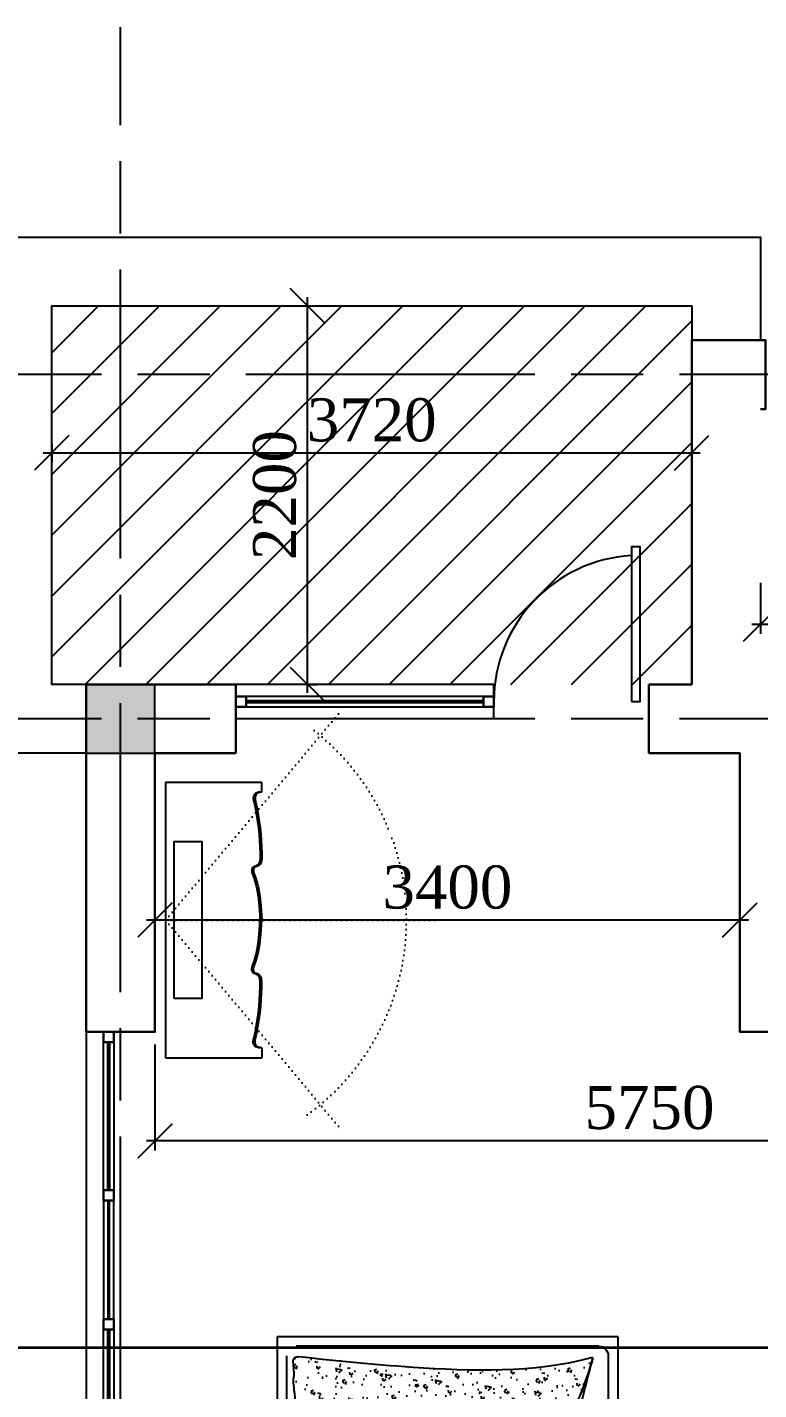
# Model space of a CAD drawing. Header units: inches. Extents: x 2870606 to 3671143, y -733551 to -473558.
# Drawn here: x 3378303 to 3382555, y -504323 to -496404 of the extents above; entities that cross this region are included whole.
import ezdxf

# ---------------------------------------------------------------- set-up
doc = ezdxf.new("R2010")
doc.units = ezdxf.units.IN
doc.header["$MEASUREMENT"] = 0
for name, pattern in [('ACAD_ISO07W100', [3, 0, -3]), ('ACAD_ISO08W100', [36, 24, -3, 6, -3]), ('NIEIOIAY', [0])]:
    doc.linetypes.add(name, pattern=pattern)
doc.layers.add('100_FURNITURE', color=25, linetype='Continuous')
doc.layers.add('A_Windows', color=160, linetype='Continuous')
doc.styles.add('J~stule', font='dutch.ttf')
doc.dimstyles.new('J~style', dxfattribs={"dimscale": 100, "dimtxt": 2.5, "dimasz": 2, "dimexe": 0.55, "dimexo": 0.725, "dimtad": 1, "dimdec": 0, "dimdsep": 46, "dimtxsty": 'J~stule', "dimblk": 'OBLIQUE', "dimcen": 2, "dimdle": 0.5, "dimadec": 0, "dimazin": 0, "dimtfac": 1, "dimtdec": 0, "dimtmove": 0, "dimatfit": 3, "dimfxl": 1, "dimarcsym": 0})

# ---------------------------------------------------------------- blocks, each defined once
blk = doc.blocks.new('_Oblique')
at = {"color": 0, "linetype": 'ByBlock', "lineweight": -2}
blk.add_line((-0.5, -0.5), (0.5, 0.5), dxfattribs=at)
blk = doc.blocks.new('*D645')
at = {"color": 0, "lineweight": -2, "transparency": 16777216}
for p, q in [((3382565.3, -499632.6), (3382565.3, -499929)), ((3384795.4, -499632.6), (3384795.4, -499929)), ((3382515.3, -499874), (3384845.4, -499874))]:
    blk.add_line(p, q, dxfattribs=at)
at = {"layer": 'Defpoints', "color": 0, "lineweight": 35, "transparency": 16777216}
for p in [(3382565.3, -499560.1), (3384795.4, -499560.1), (3384795.4, -499874)]:
    blk.add_point(p, dxfattribs=at)
at = {"color": 0, "lineweight": -2, "transparency": 16777216, "xscale": 200, "yscale": 200, "zscale": 200, "rotation": 180}
blk.add_blockref('_Oblique', (3382565.3, -499874), dxfattribs=at)
at = {"color": 0, "lineweight": -2, "transparency": 16777216, "xscale": 200, "yscale": 200, "zscale": 200}
blk.add_blockref('_Oblique', (3384795.4, -499874), dxfattribs=at)
at = {"color": 0, "transparency": 16777216, "insert": (3383680.3, -499684), "char_height": 250, "attachment_point": 5, "style": 'J~stule'}
blk.add_mtext('2230', dxfattribs=at)
blk = doc.blocks.new('*D646')
at = {"color": 0, "lineweight": -2, "transparency": 16777216}
for p, q in [((3379045.4, -502315.6), (3379045.4, -502932.1)), ((3384795.4, -502823.5), (3384795.4, -502822.1)), ((3384845.4, -502877.1), (3378995.4, -502877.1))]:
    blk.add_line(p, q, dxfattribs=at)
at = {"layer": 'Defpoints', "color": 0, "lineweight": 35, "transparency": 16777216}
for p in [(3379045.4, -502243.1), (3379045.4, -502877.1), (3384795.4, -502896)]:
    blk.add_point(p, dxfattribs=at)
at = {"color": 0, "lineweight": -2, "transparency": 16777216, "xscale": 200, "yscale": 200, "zscale": 200, "rotation": 180}
blk.add_blockref('_Oblique', (3379045.4, -502877.1), dxfattribs=at)
at = {"color": 0, "lineweight": -2, "transparency": 16777216, "xscale": 200, "yscale": 200, "zscale": 200}
blk.add_blockref('_Oblique', (3384795.4, -502877.1), dxfattribs=at)
at = {"color": 0, "transparency": 16777216, "insert": (3381920.4, -502684.4), "char_height": 250, "attachment_point": 5, "style": 'J~stule'}
blk.add_mtext('5750', dxfattribs=at)
blk = doc.blocks.new('*U75')
at = {"color": 7, "lineweight": 30}
for points in [[(0, 60), (60, 60), (60, 0), (0, 0)], [(810, 60), (750, 60), (750, 0), (810, 0)]]:
    blk.add_lwpolyline(points, close=True, dxfattribs=at)
at = {"color": 4, "lineweight": 25}
for points in [[(60, 60), (750, 60), (750, 0), (60, 0)], [(60, 35), (750, 35), (750, 25), (60, 25)]]:
    blk.add_lwpolyline(points, close=True, dxfattribs=at)
blk = doc.blocks.new('*U78')
at = {"color": 7, "lineweight": 30}
for points in [[(0, 60), (60, 60), (60, 0), (0, 0)], [(980, 60), (920, 60), (920, 0), (980, 0)]]:
    blk.add_lwpolyline(points, close=True, dxfattribs=at)
at = {"color": 4, "lineweight": 25}
for points in [[(60, 60), (920, 60), (920, 0), (60, 0)], [(60, 35), (920, 35), (920, 25), (60, 25)]]:
    blk.add_lwpolyline(points, close=True, dxfattribs=at)
blk = doc.blocks.new('*U65')
at = {"color": 7, "lineweight": 30}
for points in [[(0, 60), (60, 60), (60, 0), (0, 0)], [(1500, 60), (1440, 60), (1440, 0), (1500, 0)]]:
    blk.add_lwpolyline(points, close=True, dxfattribs=at)
at = {"color": 4, "lineweight": 25}
for points in [[(60, 60), (1440, 60), (1440, 0), (60, 0)], [(60, 35), (1440, 35), (1440, 25), (60, 25)]]:
    blk.add_lwpolyline(points, close=True, dxfattribs=at)
blk = doc.blocks.new('iy6tito6ot76o')
at = {"layer": '100_FURNITURE'}
h = blk.add_hatch(dxfattribs=at)
h.set_pattern_fill('AR-CONC', color=256, angle=180, style=0)
h.set_pattern_definition([(230, (2869573.83, 216895.09), (-182.18467, 15.9391), [19.05, -209.55]), (175, (2869573.83, 216895.1), (35.2428, -191.05664), [15.24, -167.64]), (280.451, (2869558.65, 216896.42), (-146.9425, -175.1167), [16.19, -178.09]), (226.1842, (2869573.83, 216844.3), (-271.079, 42.0423), [28.575, -314.325]), (276.6356, (2869551.24, 216847.8), (-237.4042, -247.4256), [24.285, -267.135]), (171.184, (2869573.83, 216844.3), (-237.4046, -247.4251), [22.86, -251.46]), (201, (2869548.43, 216856.99), (-151.6149, 102.2655), [19.05, -209.55]), (146, (2869548.43, 216857), (-61.802, -184.188), [15.24, -167.64]), (251.4514, (2869535.8, 216865.51), (-213.4165, -81.92286), [16.19, -178.09]), (217.5, (2869573.83, 216895.09), (-3.0886, -84.55504), [0, -165.608, 0, -170.18, 0, -168.275]), (187.5, (2869573.83, 216895.09), (-66.81966, -100.18057), [0, -97.028, 0, -161.798, 0, -64.135]), (147.5, (2869630.474, 216895.09), (-135.590595, 5.72874), [0, -63.5, 0, -198.12, 0, -262.89]), (137.5, (2869655.87, 216895.09), (-148.12918, -25.4265), [0, -82.55, 0, -131.572, 0, -186.69])])
edge = h.paths.add_edge_path()
edge.add_spline(control_points=[(2850367.2, 262864), (2850389.4, 262654.6), (2850440.9, 262169.8), (2850463.6, 261479.6), (2850367.5, 261149.4), (2850389.5, 261156.6), (2850404.1, 261161.5), (2850404.7, 261161.7)], knot_values=[5766.267478, 5766.267478, 5766.267478, 5766.267478, 6326.544882, 7063.125625, 7075.853468, 7104.137891, 7105.215597, 7105.215597, 7105.215597, 7105.215597], degree=3, periodic=0)
edge.add_spline(control_points=[(2850404.7, 261161.7), (2850593, 261224.6), (2850752.5, 261295.9), (2851288, 261646.3), (2851309.4, 261782), (2851491, 261982.6), (2851582.2, 261825.2), (2851682.7, 261708.1), (2851788, 261619.1), (2851869.7, 261557.4), (2851832.7, 261609.1), (2851812.4, 261639), (2851802.7, 261653.8)], knot_values=[7105.215597, 7105.215597, 7105.215597, 7105.215597, 7482.255608, 7822.118426, 8365.070605, 8376.683952, 8384.467459, 8620.875161, 8806.816714, 8824.217175, 8839.174614, 8855.523867, 8855.523867, 8855.523867, 8855.523867], degree=3, periodic=0)
edge.add_arc((2851966.2, 261616.1), 167.9, 526.97885, 526.97996, ccw=False)
edge.add_spline(control_points=[(2851802.7, 261653.8), (2851779, 261690), (2851760.5, 261721.1), (2851746.3, 261748.3)], knot_values=[8855.523867, 8855.523867, 8855.523867, 8855.523867, 8895.532423, 8895.532423, 8895.532423, 8895.532423], degree=3, periodic=0)
edge.add_spline(control_points=[(2851746.3, 261748.3), (2851694.4, 261847.4), (2851703.8, 261964.3), (2851729.9, 262096.9), (2851751.6, 262173.7)], knot_values=[8895.532423, 8895.532423, 8895.532423, 8895.532423, 9041.086843, 9254.378307, 9254.378307, 9254.378307, 9254.378307], degree=3, periodic=0)
edge.add_spline(control_points=[(2851751.6, 262173.7), (2851738.6, 262218.6), (2851707, 262358.1), (2851737.1, 262501.7), (2851757.5, 262598.9)], knot_values=[94.285977, 94.285977, 94.285977, 94.285977, 220.862167, 485.908125, 485.908125, 485.908125, 485.908125], degree=3, periodic=0)
edge.add_spline(control_points=[(2851757.5, 262598.9), (2851757.6, 262603.6), (2851759.9, 262647.6), (2851772.5, 262691.4), (2851783.7, 262730.5)], knot_values=[0, 0, 0, 0, 13.110285, 122.324981, 122.324981, 122.324981, 122.324981], degree=3, periodic=0)
edge.add_spline(control_points=[(2851783.7, 262730.5), (2851825.7, 262706.3), (2851881.3, 262674.3), (2851940.6, 262674.3), (2851955.1, 262675.8)], knot_values=[0, 0, 0, 0, 126.546295, 167.288555, 167.288555, 167.288555, 167.288555], degree=3, periodic=0)
edge.add_spline(control_points=[(2851955.1, 262675.8), (2851965.2, 262710.7), (2851974.6, 262752.8), (2851982.1, 262812.5), (2851747.2, 262790.7), (2851480.4, 262735), (2850869.8, 262853.1), (2850438.8, 262906.9), (2850513.6, 262885.6), (2850371.1, 262898.6), (2850368.3, 262874), (2850367.2, 262864)], knot_values=[3985.05903, 3985.05903, 3985.05903, 3985.05903, 4080.88352, 4095.097586, 4129.948642, 4553.773643, 5047.299708, 5447.379817, 5706.978712, 5742.134282, 5766.267478, 5766.267478, 5766.267478, 5766.267478], degree=3, periodic=0)
for p, q in [((2852460.1, 263509.7), (2851960, 263509.7)), ((2851960, 263509.7), (2851960, 263009.3)), ((2852460.1, 263009.3), (2852460.1, 263509.7)), ((2852225.7, 263094.2), (2852294.2, 263169.5)), ((2852294.2, 263169.5), (2852245.4, 263079.6)), ((2851960, 263009.3), (2852460.1, 263009.3)), ((2850252.1, 261009.6), (2850252.1, 262989.6)), ((2850252.1, 262989.6), (2852460.1, 262989.6)), ((2850362.1, 262934.6), (2852100.3, 262934.6)), ((2852184.8, 262741.2), (2852184.8, 262989.6)), ((2852404.7, 261009.6), (2852404.7, 262989.6)), ((2852460.1, 261009.6), (2852460.1, 262989.6)), ((2850307.1, 261119.6), (2850307.1, 262879.6)), ((2852155.3, 262736.7), (2852155.3, 262879.6)), ((2852155.3, 261867), (2852155.3, 262132.2)), ((2852184.8, 261862.5), (2852184.8, 262136.8)), ((2852155.3, 261119.6), (2852155.3, 261262.6)), ((2852184.8, 261009.6), (2852184.8, 261258.1)), ((2850362.1, 261064.6), (2852100.3, 261064.6)), ((2850252.1, 261009.6), (2852460.1, 261009.6)), ((2851960, 260489.5), (2851960, 260989.9)), ((2851960, 260989.9), (2852460.1, 260989.9)), ((2852460.1, 260989.9), (2852460.1, 260489.5)), ((2852225.7, 260905.1), (2852294.2, 260829.7)), ((2852294.2, 260829.7), (2852245.4, 260919.7)), ((2852460.1, 260489.5), (2851960, 260489.5))]:
    blk.add_line(p, q, dxfattribs=at)
for centre, radius in [((2852308.5, 263185.3), 123.2), ((2852308.5, 263185.3), 117.5), ((2852308.5, 263185.3), 27), ((2852308.5, 263185.3), 21.3), ((2852308.5, 263185.3), 10), ((2852308.5, 260813.9), 123.2), ((2852308.5, 260813.9), 117.5), ((2852308.5, 260813.9), 27), ((2852308.5, 260813.9), 21.3), ((2852308.5, 260813.9), 10)]:
    blk.add_circle(centre, radius, dxfattribs=at)
for centre, radius, start, end in [((2852100.3, 262879.6), 55, 0, 90), ((2852103.3, 262398.3), 303.3, 106.10155, 156.90491), ((2852003.2, 262220.7), 195.6, 95.30374, 182.10826), ((2852009.3, 262387.1), 275.3, 310.1552, 1.89049), ((2851966.2, 261616.1), 167.9, 82.30633, 166.97918), ((2852005.4, 261736.6), 293.4, 274.16106, 352.34383), ((2852098.9, 261736.2), 432.5, 234.77821, 256.11832), ((2850362.1, 261119.6), 55, 180, 270), ((2852100.3, 261119.6), 55, 270, 0)]:
    blk.add_arc(centre, radius, start, end, dxfattribs=at)
for points, knots in [([(2851955.1, 262675.8), (2851965.2, 262710.7), (2851974.6, 262752.8), (2851982.1, 262812.5), (2851747.2, 262790.7), (2851480.4, 262735), (2850869.8, 262853.1), (2850438.8, 262906.9), (2850513.6, 262885.6), (2850371.1, 262898.6), (2850368.3, 262874), (2850367.2, 262864)], [3985.05903, 3985.05903, 3985.05903, 3985.05903, 4080.88352, 4095.097586, 4129.948642, 4553.773643, 5047.299708, 5447.379817, 5706.978712, 5742.134282, 5766.267478, 5766.267478, 5766.267478, 5766.267478]), ([(2850367.2, 262864), (2850389.4, 262654.6), (2850440.9, 262169.8), (2850463.6, 261479.6), (2850367.5, 261149.4), (2850586.3, 261221.6), (2850752, 261295.6), (2851288, 261646.3), (2851309.4, 261782), (2851491, 261982.6), (2851582.2, 261825.2), (2851682.7, 261708.1), (2851788, 261619.1), (2851869.7, 261557.4), (2851691.7, 261806.2), (2851699.7, 261943.5), (2851729.9, 262096.9), (2851751.6, 262173.7)], [5766.267478, 5766.267478, 5766.267478, 5766.267478, 6326.544882, 7063.125625, 7075.853468, 7104.137891, 7482.255608, 7822.118426, 8365.070605, 8376.683952, 8384.467459, 8620.875161, 8806.816714, 8824.217175, 8839.174614, 9041.086843, 9254.378307, 9254.378307, 9254.378307, 9254.378307]), ([(2851802.7, 261653.8), (2851805.7, 261670.6), (2851818.1, 261761.1), (2851799.1, 261851.8), (2851783.7, 261925.7)], [355.798164, 355.798164, 355.798164, 355.798164, 402.016842, 604.685285, 604.685285, 604.685285, 604.685285]), ([(2851783.7, 261268.8), (2851772.5, 261307.9), (2851747.1, 261396.1), (2851763.8, 261485.2), (2851775.5, 261535)], [0, 0, 0, 0, 109.214696, 246.634525, 246.634525, 246.634525, 246.634525])]:
    blk.add_open_spline(points, degree=3, knots=knots, dxfattribs=at)
for points in [[(2851783.7, 262730.5), (2851758.2, 262613), (2851809.2, 262295), (2851783.7, 262073.6)], [(2851783.7, 262730.5), (2851911.9, 262676.2), (2852054.8, 262701.9), (2852220.5, 262739), (2852306.4, 262696.2)], [(2852306.4, 262696.2), (2852277.7, 262599.1), (2852283, 262433.9), (2852306.4, 262275.1), (2852338.8, 262206.9), (2852306.4, 262109.1)], [(2852306.4, 262696.2), (2852349.4, 262508.8), (2852338, 262210.7)], [(2851783.7, 262073.6), (2851724.6, 262309.2), (2851757.5, 262598.9)], [(2852306.4, 262109.1), (2852243.8, 262135.8), (2852092.5, 262123.9), (2851923.3, 262135.8), (2851783.7, 262073.6)], [(2852306.4, 261890.1), (2852243.8, 261863.4), (2852092.5, 261875.3), (2851923.3, 261863.4), (2851783.7, 261925.7)], [(2852306.4, 261303.1), (2852277.7, 261400.1), (2852283, 261565.3), (2852306.4, 261724.1), (2852338.8, 261792.3), (2852306.4, 261890.1)], [(2852306.4, 261303.1), (2852339.4, 261585.8), (2852339.7, 261806.8)], [(2851866.6, 261563), (2851468.8, 261440.2), (2850580, 261206.6), (2850378.6, 261155)], [(2851783.7, 261268.8), (2851911.9, 261323), (2852054.8, 261297.3), (2852220.5, 261260.2), (2852306.4, 261303.1)]]:
    blk.add_spline(points, degree=3, dxfattribs=at)
for points in [[(2851783.7, 261925.7), (2851769.1, 261866.7), (2851754.6, 261807.7), (2851746.3, 261748.3)], [(2851743.8, 261525.2), (2851747.4, 261482), (2851752.5, 261438.7), (2851757.7, 261395.4)]]:
    blk.add_open_spline(points, degree=3, dxfattribs=at)
blk = doc.blocks.new('*D722')
at = {"color": 0, "lineweight": -2, "transparency": 16777216}
for p, q in [((3379045.4, -501505.6), (3379045.4, -501648)), ((3382445.3, -501505.6), (3382445.3, -501648)), ((3382495.3, -501593), (3378995.4, -501593))]:
    blk.add_line(p, q, dxfattribs=at)
at = {"layer": 'Defpoints', "color": 0, "lineweight": 35, "transparency": 16777216}
for p in [(3379045.4, -501433.1), (3382445.3, -501433.1), (3379045.4, -501593)]:
    blk.add_point(p, dxfattribs=at)
at = {"color": 0, "lineweight": -2, "transparency": 16777216, "xscale": 200, "yscale": 200, "zscale": 200, "rotation": 180}
blk.add_blockref('_Oblique', (3379045.4, -501593), dxfattribs=at)
at = {"color": 0, "lineweight": -2, "transparency": 16777216, "xscale": 200, "yscale": 200, "zscale": 200}
blk.add_blockref('_Oblique', (3382445.3, -501593), dxfattribs=at)
at = {"color": 0, "transparency": 16777216, "insert": (3380745.3, -501403), "char_height": 250, "attachment_point": 5, "style": 'J~stule'}
blk.add_mtext('3400', dxfattribs=at)
blk = doc.blocks.new('*D708')
at = {"color": 0, "lineweight": -2, "transparency": 16777216}
for p, q in [((3379927.8, -498023.1), (3379987.1, -498023.1)), ((3379932.1, -500273.1), (3379932.1, -497973.1)), ((3379927.8, -500223.1), (3379987.1, -500223.1))]:
    blk.add_line(p, q, dxfattribs=at)
at = {"layer": 'Defpoints', "color": 0, "lineweight": 35, "transparency": 16777216}
for p in [(3379855.3, -498023.1), (3379932.1, -498023.1), (3379855.3, -500223.1)]:
    blk.add_point(p, dxfattribs=at)
at = {"color": 0, "lineweight": -2, "transparency": 16777216, "xscale": 200, "yscale": 200, "zscale": 200}
for p, rotation in [((3379932.1, -498023.1), 90), ((3379932.1, -500223.1), 270)]:
    blk.add_blockref('_Oblique', p, dxfattribs=dict(at, rotation=rotation))
at = {"color": 0, "transparency": 16777216, "insert": (3379742.1, -499123.1), "char_height": 250, "attachment_point": 5, "rotation": 90, "style": 'J~stule'}
blk.add_mtext('2200', dxfattribs=at)
blk = doc.blocks.new('*D709')
at = {"color": 0, "lineweight": -2, "transparency": 16777216}
for p, q in [((3378445.4, -498826), (3378445.4, -498932.4)), ((3382165.3, -498826), (3382165.3, -498932.4)), ((3378395.4, -498877.4), (3382215.3, -498877.4))]:
    blk.add_line(p, q, dxfattribs=at)
at = {"layer": 'Defpoints', "color": 0, "lineweight": 35, "transparency": 16777216}
for p in [(3378445.4, -498753.5), (3382165.3, -498753.5), (3382165.3, -498877.4)]:
    blk.add_point(p, dxfattribs=at)
at = {"color": 0, "lineweight": -2, "transparency": 16777216, "xscale": 200, "yscale": 200, "zscale": 200, "rotation": 180}
blk.add_blockref('_Oblique', (3378445.4, -498877.4), dxfattribs=at)
at = {"color": 0, "lineweight": -2, "transparency": 16777216, "xscale": 200, "yscale": 200, "zscale": 200}
blk.add_blockref('_Oblique', (3382165.3, -498877.4), dxfattribs=at)
at = {"color": 0, "transparency": 16777216, "insert": (3380305.3, -498687.4), "char_height": 250, "attachment_point": 5, "style": 'J~stule'}
blk.add_mtext('3720', dxfattribs=at)
blk = doc.blocks.new('chdhdgh')
at = {"linetype": 'ACAD_ISO07W100', "ltscale": 10}
for q in [(2557763.6, -523234.7), (2558335.1, -524460.4), (2557763.6, -525686)]:
    blk.add_line((2556735.1, -524460.4), q, dxfattribs=at)
at = {"linetype": 'NIEIOIAY'}
for p, q in [((2557295.1, -523660.4), (2556735.1, -523660.4)), ((2557295.1, -523660.4), (2556735.1, -523660.4)), ((2556735.1, -523660.4), (2556735.1, -525260.4)), ((2557295.1, -523717.3), (2557295.1, -523660.4)), ((2557295.1, -523717.3), (2557295.1, -523660.4)), ((2557295.1, -525203.4), (2557295.1, -525260.4)), ((2557295.1, -525203.4), (2557295.1, -525260.4)), ((2556735.1, -525260.4), (2557295.1, -525260.4)), ((2556735.1, -525260.4), (2557295.1, -525260.4))]:
    blk.add_line(p, q, dxfattribs=at)
at = {"linetype": 'Continuous'}
for p, q in [((2557245.8, -523744), (2557245.3, -523749.4)), ((2557245.8, -523744), (2557245.3, -523749.4)), ((2557245.3, -523749.4), (2557245.4, -523754.9)), ((2557245.3, -523749.4), (2557245.4, -523754.9)), ((2557245.4, -523754.9), (2557246, -523760.6)), ((2557245.4, -523754.9), (2557246, -523760.6)), ((2557247.3, -523738.7), (2557245.8, -523744)), ((2557247.3, -523738.7), (2557245.8, -523744)), ((2557246, -523760.6), (2557247, -523766.3)), ((2557246, -523760.6), (2557247, -523766.3)), ((2557247, -523766.3), (2557248.3, -523772)), ((2557247, -523766.3), (2557248.3, -523772)), ((2557249.7, -523733.8), (2557247.3, -523738.7)), ((2557249.7, -523733.8), (2557247.3, -523738.7)), ((2557248.3, -523772), (2557249.7, -523777.6)), ((2557248.3, -523772), (2557249.7, -523777.6)), ((2557254.3, -523728), (2557249.7, -523733.8)), ((2557254.3, -523728), (2557249.7, -523733.8)), ((2557249.7, -523777.6), (2557257.7, -523813.8)), ((2557249.7, -523777.6), (2557257.7, -523813.8)), ((2557259.7, -523723.8), (2557254.3, -523728)), ((2557259.7, -523723.8), (2557254.3, -523728)), ((2557255.7, -523744), (2557255.1, -523749.4)), ((2557255.7, -523744), (2557255.1, -523749.4)), ((2557255.1, -523749.4), (2557255.2, -523754.9)), ((2557255.1, -523749.4), (2557255.2, -523754.9)), ((2557255.2, -523754.9), (2557255.8, -523760.6)), ((2557255.2, -523754.9), (2557255.8, -523760.6)), ((2557257.1, -523738.7), (2557255.7, -523744)), ((2557257.1, -523738.7), (2557255.7, -523744)), ((2557255.8, -523760.6), (2557256.9, -523766.3)), ((2557255.8, -523760.6), (2557256.9, -523766.3)), ((2557256.9, -523766.3), (2557258.1, -523772)), ((2557256.9, -523766.3), (2557258.1, -523772)), ((2557259.5, -523733.8), (2557257.1, -523738.7)), ((2557259.5, -523733.8), (2557257.1, -523738.7)), ((2557258.1, -523772), (2557259.5, -523777.6)), ((2557258.1, -523772), (2557259.5, -523777.6)), ((2557264.1, -523728), (2557259.5, -523733.8)), ((2557264.1, -523728), (2557259.5, -523733.8)), ((2557259.5, -523777.6), (2557267.5, -523813.8)), ((2557259.5, -523777.6), (2557267.5, -523813.8)), ((2557265.6, -523720.9), (2557259.7, -523723.8)), ((2557265.6, -523720.9), (2557259.7, -523723.8)), ((2557269.6, -523723.8), (2557264.1, -523728)), ((2557269.6, -523723.8), (2557264.1, -523728)), ((2557271.5, -523719), (2557265.6, -523720.9)), ((2557271.5, -523719), (2557265.6, -523720.9)), ((2557275.5, -523720.9), (2557269.6, -523723.8)), ((2557275.5, -523720.9), (2557269.6, -523723.8)), ((2557276.9, -523717.9), (2557271.5, -523719)), ((2557276.9, -523717.9), (2557271.5, -523719)), ((2557281.3, -523719), (2557275.5, -523720.9)), ((2557281.3, -523719), (2557275.5, -523720.9)), ((2557281.3, -523717.4), (2557276.9, -523717.9)), ((2557281.3, -523717.4), (2557276.9, -523717.9)), ((2557284.2, -523717.3), (2557281.3, -523717.4)), ((2557284.2, -523717.3), (2557281.3, -523717.4)), ((2557286.7, -523717.9), (2557281.3, -523719)), ((2557286.7, -523717.9), (2557281.3, -523719)), ((2557285.3, -523717.3), (2557284.2, -523717.3)), ((2557285.3, -523717.3), (2557284.2, -523717.3)), ((2557291.1, -523717.4), (2557286.7, -523717.9)), ((2557291.1, -523717.4), (2557286.7, -523717.9)), ((2557294, -523717.3), (2557291.1, -523717.4)), ((2557294, -523717.3), (2557291.1, -523717.4)), ((2557295.1, -523717.3), (2557294, -523717.3)), ((2557295.1, -523717.3), (2557294, -523717.3)), ((2557257.7, -523813.8), (2557264.5, -523850.2)), ((2557257.7, -523813.8), (2557264.5, -523850.2)), ((2557264.5, -523850.2), (2557270.1, -523886.7)), ((2557264.5, -523850.2), (2557270.1, -523886.7)), ((2557267.5, -523813.8), (2557274.3, -523850.2)), ((2557267.5, -523813.8), (2557274.3, -523850.2)), ((2557274.3, -523850.2), (2557279.9, -523886.7)), ((2557274.3, -523850.2), (2557279.9, -523886.7)), ((2557270.1, -523886.7), (2557274.7, -523923.5)), ((2557270.1, -523886.7), (2557274.7, -523923.5)), ((2557274.7, -523923.5), (2557278.4, -523960.3)), ((2557274.7, -523923.5), (2557278.4, -523960.3)), ((2557279.9, -523886.7), (2557284.5, -523923.5)), ((2557279.9, -523886.7), (2557284.5, -523923.5)), ((2557284.5, -523923.5), (2557288.3, -523960.3)), ((2557284.5, -523923.5), (2557288.3, -523960.3)), ((2557278.4, -523960.3), (2557281.4, -523997.3)), ((2557278.4, -523960.3), (2557281.4, -523997.3)), ((2557281.4, -523997.3), (2557283.6, -524034.3)), ((2557281.4, -523997.3), (2557283.6, -524034.3)), ((2557288.3, -523960.3), (2557291.2, -523997.3)), ((2557288.3, -523960.3), (2557291.2, -523997.3)), ((2557291.2, -523997.3), (2557293.4, -524034.3)), ((2557291.2, -523997.3), (2557293.4, -524034.3)), ((2557283.6, -524034.3), (2557285.3, -524071.3)), ((2557283.6, -524034.3), (2557285.3, -524071.3)), ((2557285.8, -524094.5), (2557285.2, -524105.9)), ((2557285.8, -524094.5), (2557285.2, -524105.9)), ((2557285.3, -524071.3), (2557285.7, -524082.9)), ((2557285.3, -524071.3), (2557285.7, -524082.9)), ((2557285.7, -524082.9), (2557285.8, -524094.5)), ((2557285.7, -524082.9), (2557285.8, -524094.5)), ((2557293.4, -524034.3), (2557295.1, -524071.3)), ((2557293.4, -524034.3), (2557295.1, -524071.3)), ((2557295.6, -524094.5), (2557295, -524105.9)), ((2557295.6, -524094.5), (2557295, -524105.9)), ((2557295.1, -524071.3), (2557295.5, -524082.9)), ((2557295.1, -524071.3), (2557295.5, -524082.9)), ((2557295.5, -524082.9), (2557295.6, -524094.5)), ((2557295.5, -524082.9), (2557295.6, -524094.5)), ((2557238.3, -524161.7), (2557236.8, -524169.5)), ((2557238.3, -524161.7), (2557236.8, -524169.5)), ((2557236.8, -524169.5), (2557237.2, -524178.4)), ((2557236.8, -524169.5), (2557237.2, -524178.4)), ((2557242.5, -524155.3), (2557238.3, -524161.7)), ((2557242.5, -524155.3), (2557238.3, -524161.7)), ((2557249.7, -524150.6), (2557242.5, -524155.3)), ((2557249.7, -524150.6), (2557242.5, -524155.3)), ((2557248.1, -524161.7), (2557246.6, -524169.5)), ((2557248.1, -524161.7), (2557246.6, -524169.5)), ((2557246.6, -524169.5), (2557247.1, -524178.4)), ((2557246.6, -524169.5), (2557247.1, -524178.4)), ((2557252.3, -524155.3), (2557248.1, -524161.7)), ((2557252.3, -524155.3), (2557248.1, -524161.7)), ((2557251, -524150), (2557249.7, -524150.6)), ((2557251, -524150), (2557249.7, -524150.6)), ((2557252.4, -524149.5), (2557251, -524150)), ((2557252.4, -524149.5), (2557251, -524150)), ((2557259.5, -524150.6), (2557252.3, -524155.3)), ((2557259.5, -524150.6), (2557252.3, -524155.3)), ((2557253.8, -524149.1), (2557252.4, -524149.5)), ((2557253.8, -524149.1), (2557252.4, -524149.5)), ((2557255.2, -524148.6), (2557253.8, -524149.1)), ((2557255.2, -524148.6), (2557253.8, -524149.1)), ((2557256.6, -524148.2), (2557255.2, -524148.6)), ((2557256.6, -524148.2), (2557255.2, -524148.6)), ((2557258, -524147.7), (2557256.6, -524148.2)), ((2557258, -524147.7), (2557256.6, -524148.2)), ((2557259.4, -524147.3), (2557258, -524147.7)), ((2557259.4, -524147.3), (2557258, -524147.7)), ((2557260.8, -524146.8), (2557259.4, -524147.3)), ((2557260.8, -524146.8), (2557259.4, -524147.3)), ((2557260.9, -524150), (2557259.5, -524150.6)), ((2557260.9, -524150), (2557259.5, -524150.6)), ((2557269.6, -524141.9), (2557260.8, -524146.8)), ((2557269.6, -524141.9), (2557260.8, -524146.8)), ((2557262.2, -524149.5), (2557260.9, -524150)), ((2557262.2, -524149.5), (2557260.9, -524150)), ((2557263.6, -524149.1), (2557262.2, -524149.5)), ((2557263.6, -524149.1), (2557262.2, -524149.5)), ((2557265, -524148.6), (2557263.6, -524149.1)), ((2557265, -524148.6), (2557263.6, -524149.1)), ((2557266.4, -524148.2), (2557265, -524148.6)), ((2557266.4, -524148.2), (2557265, -524148.6)), ((2557267.8, -524147.7), (2557266.4, -524148.2)), ((2557267.8, -524147.7), (2557266.4, -524148.2)), ((2557269.2, -524147.3), (2557267.8, -524147.7)), ((2557269.2, -524147.3), (2557267.8, -524147.7)), ((2557270.6, -524146.8), (2557269.2, -524147.3)), ((2557270.6, -524146.8), (2557269.2, -524147.3)), ((2557276.2, -524135.1), (2557269.6, -524141.9)), ((2557276.2, -524135.1), (2557269.6, -524141.9)), ((2557279.4, -524141.9), (2557270.6, -524146.8)), ((2557279.4, -524141.9), (2557270.6, -524146.8)), ((2557280.7, -524126.5), (2557276.2, -524135.1)), ((2557280.7, -524126.5), (2557276.2, -524135.1)), ((2557286, -524135.1), (2557279.4, -524141.9)), ((2557286, -524135.1), (2557279.4, -524141.9)), ((2557283.6, -524116.7), (2557280.7, -524126.5)), ((2557283.6, -524116.7), (2557280.7, -524126.5)), ((2557285.2, -524105.9), (2557283.6, -524116.7)), ((2557285.2, -524105.9), (2557283.6, -524116.7)), ((2557290.5, -524126.5), (2557286, -524135.1)), ((2557290.5, -524126.5), (2557286, -524135.1)), ((2557293.4, -524116.7), (2557290.5, -524126.5)), ((2557293.4, -524116.7), (2557290.5, -524126.5)), ((2557295, -524105.9), (2557293.4, -524116.7)), ((2557295, -524105.9), (2557293.4, -524116.7)), ((2557237.2, -524178.4), (2557239.3, -524188.2)), ((2557237.2, -524178.4), (2557239.3, -524188.2)), ((2557239.3, -524188.2), (2557242.4, -524198.4)), ((2557239.3, -524188.2), (2557242.4, -524198.4)), ((2557242.4, -524198.4), (2557246, -524208.8)), ((2557242.4, -524198.4), (2557246, -524208.8)), ((2557246, -524208.8), (2557249.7, -524219.1)), ((2557246, -524208.8), (2557249.7, -524219.1)), ((2557247.1, -524178.4), (2557249.1, -524188.2)), ((2557247.1, -524178.4), (2557249.1, -524188.2)), ((2557249.1, -524188.2), (2557252.2, -524198.4)), ((2557249.1, -524188.2), (2557252.2, -524198.4)), ((2557249.7, -524219.1), (2557263.4, -524268.2)), ((2557249.7, -524219.1), (2557263.4, -524268.2)), ((2557252.2, -524198.4), (2557255.8, -524208.8)), ((2557252.2, -524198.4), (2557255.8, -524208.8)), ((2557255.8, -524208.8), (2557259.5, -524219.1)), ((2557255.8, -524208.8), (2557259.5, -524219.1)), ((2557259.5, -524219.1), (2557273.2, -524268.2)), ((2557259.5, -524219.1), (2557273.2, -524268.2)), ((2557263.4, -524268.2), (2557273.1, -524321.5)), ((2557263.4, -524268.2), (2557273.1, -524321.5)), ((2557273.1, -524321.5), (2557279.6, -524377)), ((2557273.1, -524321.5), (2557279.6, -524377)), ((2557273.2, -524268.2), (2557282.9, -524321.5)), ((2557273.2, -524268.2), (2557282.9, -524321.5)), ((2557282.9, -524321.5), (2557289.4, -524377)), ((2557282.9, -524321.5), (2557289.4, -524377)), ((2557279.6, -524377), (2557283.4, -524432.2)), ((2557279.6, -524377), (2557283.4, -524432.2)), ((2557289.4, -524377), (2557293.2, -524432.2)), ((2557289.4, -524377), (2557293.2, -524432.2)), ((2557279.6, -524543.8), (2557283.4, -524488.5)), ((2557279.6, -524543.8), (2557283.4, -524488.5)), ((2557283.4, -524432.2), (2557285.2, -524484.9)), ((2557283.4, -524432.2), (2557285.2, -524484.9)), ((2557283.4, -524488.5), (2557285.2, -524435.8)), ((2557283.4, -524488.5), (2557285.2, -524435.8)), ((2557289.4, -524543.8), (2557293.2, -524488.5)), ((2557289.4, -524543.8), (2557293.2, -524488.5)), ((2557293.2, -524432.2), (2557294.2, -524460.4)), ((2557293.2, -524432.2), (2557294.2, -524460.4)), ((2557293.2, -524488.5), (2557294.2, -524460.4)), ((2557293.2, -524488.5), (2557294.2, -524460.4)), ((2557273.1, -524599.2), (2557279.6, -524543.8)), ((2557273.1, -524599.2), (2557279.6, -524543.8)), ((2557282.9, -524599.2), (2557289.4, -524543.8)), ((2557282.9, -524599.2), (2557289.4, -524543.8)), ((2557249.7, -524701.6), (2557263.4, -524652.6)), ((2557249.7, -524701.6), (2557263.4, -524652.6)), ((2557259.5, -524701.6), (2557273.2, -524652.6)), ((2557259.5, -524701.6), (2557273.2, -524652.6)), ((2557263.4, -524652.6), (2557273.1, -524599.2)), ((2557263.4, -524652.6), (2557273.1, -524599.2)), ((2557273.2, -524652.6), (2557282.9, -524599.2)), ((2557273.2, -524652.6), (2557282.9, -524599.2)), ((2557239.3, -524732.6), (2557242.4, -524722.4)), ((2557239.3, -524732.6), (2557242.4, -524722.4)), ((2557242.4, -524722.4), (2557246, -524711.9)), ((2557242.4, -524722.4), (2557246, -524711.9)), ((2557246, -524711.9), (2557249.7, -524701.6)), ((2557246, -524711.9), (2557249.7, -524701.6)), ((2557249.1, -524732.6), (2557252.2, -524722.4)), ((2557249.1, -524732.6), (2557252.2, -524722.4)), ((2557252.2, -524722.4), (2557255.8, -524711.9)), ((2557252.2, -524722.4), (2557255.8, -524711.9)), ((2557255.8, -524711.9), (2557259.5, -524701.6)), ((2557255.8, -524711.9), (2557259.5, -524701.6)), ((2557236.8, -524751.2), (2557237.2, -524742.3)), ((2557236.8, -524751.2), (2557237.2, -524742.3)), ((2557238.3, -524759), (2557236.8, -524751.2)), ((2557238.3, -524759), (2557236.8, -524751.2)), ((2557237.2, -524742.3), (2557239.3, -524732.6)), ((2557237.2, -524742.3), (2557239.3, -524732.6)), ((2557242.5, -524765.5), (2557238.3, -524759)), ((2557242.5, -524765.5), (2557238.3, -524759)), ((2557249.7, -524770.2), (2557242.5, -524765.5)), ((2557249.7, -524770.2), (2557242.5, -524765.5)), ((2557246.6, -524751.2), (2557247.1, -524742.3)), ((2557246.6, -524751.2), (2557247.1, -524742.3)), ((2557248.1, -524759), (2557246.6, -524751.2)), ((2557248.1, -524759), (2557246.6, -524751.2)), ((2557247.1, -524742.3), (2557249.1, -524732.6)), ((2557247.1, -524742.3), (2557249.1, -524732.6)), ((2557252.3, -524765.5), (2557248.1, -524759)), ((2557252.3, -524765.5), (2557248.1, -524759)), ((2557251, -524770.7), (2557249.7, -524770.2)), ((2557251, -524770.7), (2557249.7, -524770.2)), ((2557252.4, -524771.2), (2557251, -524770.7)), ((2557252.4, -524771.2), (2557251, -524770.7)), ((2557259.5, -524770.2), (2557252.3, -524765.5)), ((2557259.5, -524770.2), (2557252.3, -524765.5)), ((2557253.8, -524771.7), (2557252.4, -524771.2)), ((2557253.8, -524771.7), (2557252.4, -524771.2)), ((2557255.2, -524772.1), (2557253.8, -524771.7)), ((2557255.2, -524772.1), (2557253.8, -524771.7)), ((2557256.6, -524772.6), (2557255.2, -524772.1)), ((2557256.6, -524772.6), (2557255.2, -524772.1)), ((2557258, -524773), (2557256.6, -524772.6)), ((2557258, -524773), (2557256.6, -524772.6)), ((2557259.4, -524773.5), (2557258, -524773)), ((2557259.4, -524773.5), (2557258, -524773)), ((2557260.8, -524773.9), (2557259.4, -524773.5)), ((2557260.8, -524773.9), (2557259.4, -524773.5)), ((2557260.9, -524770.7), (2557259.5, -524770.2)), ((2557260.9, -524770.7), (2557259.5, -524770.2)), ((2557269.6, -524778.8), (2557260.8, -524773.9)), ((2557269.6, -524778.8), (2557260.8, -524773.9)), ((2557262.2, -524771.2), (2557260.9, -524770.7)), ((2557262.2, -524771.2), (2557260.9, -524770.7)), ((2557263.6, -524771.7), (2557262.2, -524771.2)), ((2557263.6, -524771.7), (2557262.2, -524771.2)), ((2557265, -524772.1), (2557263.6, -524771.7)), ((2557265, -524772.1), (2557263.6, -524771.7)), ((2557266.4, -524772.6), (2557265, -524772.1)), ((2557266.4, -524772.6), (2557265, -524772.1)), ((2557267.8, -524773), (2557266.4, -524772.6)), ((2557267.8, -524773), (2557266.4, -524772.6)), ((2557269.2, -524773.5), (2557267.8, -524773)), ((2557269.2, -524773.5), (2557267.8, -524773)), ((2557270.6, -524773.9), (2557269.2, -524773.5)), ((2557270.6, -524773.9), (2557269.2, -524773.5)), ((2557276.2, -524785.7), (2557269.6, -524778.8)), ((2557276.2, -524785.7), (2557269.6, -524778.8)), ((2557279.4, -524778.8), (2557270.6, -524773.9)), ((2557279.4, -524778.8), (2557270.6, -524773.9)), ((2557280.7, -524794.2), (2557276.2, -524785.7)), ((2557280.7, -524794.2), (2557276.2, -524785.7)), ((2557286, -524785.7), (2557279.4, -524778.8)), ((2557286, -524785.7), (2557279.4, -524778.8)), ((2557283.6, -524804), (2557280.7, -524794.2)), ((2557283.6, -524804), (2557280.7, -524794.2)), ((2557285.2, -524814.8), (2557283.6, -524804)), ((2557285.2, -524814.8), (2557283.6, -524804)), ((2557290.5, -524794.2), (2557286, -524785.7)), ((2557290.5, -524794.2), (2557286, -524785.7)), ((2557293.4, -524804), (2557290.5, -524794.2)), ((2557293.4, -524804), (2557290.5, -524794.2)), ((2557295, -524814.8), (2557293.4, -524804)), ((2557295, -524814.8), (2557293.4, -524804)), ((2557281.4, -524923.5), (2557283.6, -524886.4)), ((2557281.4, -524923.5), (2557283.6, -524886.4)), ((2557283.6, -524886.4), (2557285.3, -524849.4)), ((2557283.6, -524886.4), (2557285.3, -524849.4)), ((2557285.8, -524826.2), (2557285.2, -524814.8)), ((2557285.8, -524826.2), (2557285.2, -524814.8)), ((2557285.3, -524849.4), (2557285.7, -524837.8)), ((2557285.3, -524849.4), (2557285.7, -524837.8)), ((2557285.7, -524837.8), (2557285.8, -524826.2)), ((2557285.7, -524837.8), (2557285.8, -524826.2)), ((2557291.2, -524923.5), (2557293.4, -524886.4)), ((2557291.2, -524923.5), (2557293.4, -524886.4)), ((2557293.4, -524886.4), (2557295.1, -524849.4)), ((2557293.4, -524886.4), (2557295.1, -524849.4)), ((2557295.6, -524826.2), (2557295, -524814.8)), ((2557295.6, -524826.2), (2557295, -524814.8)), ((2557295.1, -524849.4), (2557295.5, -524837.8)), ((2557295.1, -524849.4), (2557295.5, -524837.8)), ((2557295.5, -524837.8), (2557295.6, -524826.2)), ((2557295.5, -524837.8), (2557295.6, -524826.2)), ((2557274.7, -524997.3), (2557278.4, -524960.4)), ((2557274.7, -524997.3), (2557278.4, -524960.4)), ((2557278.4, -524960.4), (2557281.4, -524923.5)), ((2557278.4, -524960.4), (2557281.4, -524923.5)), ((2557284.5, -524997.3), (2557288.3, -524960.4)), ((2557284.5, -524997.3), (2557288.3, -524960.4)), ((2557288.3, -524960.4), (2557291.2, -524923.5)), ((2557288.3, -524960.4), (2557291.2, -524923.5)), ((2557264.5, -525070.6), (2557270.1, -525034)), ((2557264.5, -525070.6), (2557270.1, -525034)), ((2557270.1, -525034), (2557274.7, -524997.3)), ((2557270.1, -525034), (2557274.7, -524997.3)), ((2557274.3, -525070.6), (2557279.9, -525034)), ((2557274.3, -525070.6), (2557279.9, -525034)), ((2557279.9, -525034), (2557284.5, -524997.3)), ((2557279.9, -525034), (2557284.5, -524997.3)), ((2557249.7, -525143.1), (2557257.7, -525107)), ((2557249.7, -525143.1), (2557257.7, -525107)), ((2557257.7, -525107), (2557264.5, -525070.6)), ((2557257.7, -525107), (2557264.5, -525070.6)), ((2557259.5, -525143.1), (2557267.5, -525107)), ((2557259.5, -525143.1), (2557267.5, -525107)), ((2557267.5, -525107), (2557274.3, -525070.6)), ((2557267.5, -525107), (2557274.3, -525070.6)), ((2557245.3, -525171.4), (2557245.4, -525165.8)), ((2557245.3, -525171.4), (2557245.4, -525165.8)), ((2557245.8, -525176.8), (2557245.3, -525171.4)), ((2557245.8, -525176.8), (2557245.3, -525171.4)), ((2557245.4, -525165.8), (2557246, -525160.2)), ((2557245.4, -525165.8), (2557246, -525160.2)), ((2557247.3, -525182), (2557245.8, -525176.8)), ((2557247.3, -525182), (2557245.8, -525176.8)), ((2557246, -525160.2), (2557247, -525154.5)), ((2557246, -525160.2), (2557247, -525154.5)), ((2557247, -525154.5), (2557248.3, -525148.8)), ((2557247, -525154.5), (2557248.3, -525148.8)), ((2557249.7, -525187), (2557247.3, -525182)), ((2557249.7, -525187), (2557247.3, -525182)), ((2557248.3, -525148.8), (2557249.7, -525143.1)), ((2557248.3, -525148.8), (2557249.7, -525143.1)), ((2557254.3, -525192.7), (2557249.7, -525187)), ((2557254.3, -525192.7), (2557249.7, -525187)), ((2557259.7, -525196.9), (2557254.3, -525192.7)), ((2557259.7, -525196.9), (2557254.3, -525192.7)), ((2557255.1, -525171.4), (2557255.2, -525165.8)), ((2557255.1, -525171.4), (2557255.2, -525165.8)), ((2557255.7, -525176.8), (2557255.1, -525171.4)), ((2557255.7, -525176.8), (2557255.1, -525171.4)), ((2557255.2, -525165.8), (2557255.8, -525160.2)), ((2557255.2, -525165.8), (2557255.8, -525160.2)), ((2557257.1, -525182), (2557255.7, -525176.8)), ((2557257.1, -525182), (2557255.7, -525176.8)), ((2557255.8, -525160.2), (2557256.9, -525154.5)), ((2557255.8, -525160.2), (2557256.9, -525154.5)), ((2557256.9, -525154.5), (2557258.1, -525148.8)), ((2557256.9, -525154.5), (2557258.1, -525148.8)), ((2557259.5, -525187), (2557257.1, -525182)), ((2557259.5, -525187), (2557257.1, -525182)), ((2557258.1, -525148.8), (2557259.5, -525143.1)), ((2557258.1, -525148.8), (2557259.5, -525143.1)), ((2557264.1, -525192.7), (2557259.5, -525187)), ((2557264.1, -525192.7), (2557259.5, -525187)), ((2557265.6, -525199.9), (2557259.7, -525196.9)), ((2557265.6, -525199.9), (2557259.7, -525196.9)), ((2557269.6, -525196.9), (2557264.1, -525192.7)), ((2557269.6, -525196.9), (2557264.1, -525192.7)), ((2557271.5, -525201.8), (2557265.6, -525199.9)), ((2557271.5, -525201.8), (2557265.6, -525199.9)), ((2557275.5, -525199.9), (2557269.6, -525196.9)), ((2557275.5, -525199.9), (2557269.6, -525196.9)), ((2557276.9, -525202.8), (2557271.5, -525201.8)), ((2557276.9, -525202.8), (2557271.5, -525201.8)), ((2557281.3, -525201.8), (2557275.5, -525199.9)), ((2557281.3, -525201.8), (2557275.5, -525199.9)), ((2557281.3, -525203.3), (2557276.9, -525202.8)), ((2557281.3, -525203.3), (2557276.9, -525202.8)), ((2557286.7, -525202.8), (2557281.3, -525201.8)), ((2557286.7, -525202.8), (2557281.3, -525201.8)), ((2557284.2, -525203.4), (2557281.3, -525203.3)), ((2557284.2, -525203.4), (2557281.3, -525203.3)), ((2557285.3, -525203.4), (2557284.2, -525203.4)), ((2557285.3, -525203.4), (2557284.2, -525203.4)), ((2557291.1, -525203.3), (2557286.7, -525202.8)), ((2557291.1, -525203.3), (2557286.7, -525202.8)), ((2557294, -525203.4), (2557291.1, -525203.3)), ((2557294, -525203.4), (2557291.1, -525203.3)), ((2557295.1, -525203.4), (2557294, -525203.4)), ((2557295.1, -525203.4), (2557294, -525203.4))]:
    blk.add_line(p, q, dxfattribs=at)
at = {"linetype": 'ByBlock'}
blk.add_lwpolyline([(2556785.1, -524916.9), (2556785.1, -524003.9), (2556946.2, -524003.9), (2556946.2, -524916.9)], close=True, dxfattribs=at)
at = {"linetype": 'ACAD_ISO07W100', "ltscale": 10}
blk.add_arc((2556735.1, -524460.4), 1400, 305.99975, 54.00025, dxfattribs=at)

msp = doc.modelspace()

# ---------------------------------------------------------------- hatches: boundary and pattern name
h = msp.add_hatch()
h.set_pattern_fill('ANSI31', color=72, scale=2000)
h.set_pattern_definition([(45, (337128.63, 124968.67), (-176.776695, 176.776695), [])])
h.paths.add_polyline_path([(3382165.32, -498023.13), (3378445.37, -498023.13), (3378445.37, -500223.13), (3382165.32, -500223.13)])
h = msp.add_hatch(color=256)
h.dxf.hatch_style = 1
h.paths.add_polyline_path([(3378645.37, -500223.13), (3378645.37, -500623.13), (3379045.37, -500623.13), (3379045.37, -500223.13)])

# ---------------------------------------------------------------- linework, layer by layer
at = {"color": 252, "linetype": 'ACAD_ISO08W100', "ltscale": 70}
for p, q in [((3378845.37, -524692.02), (3378845.37, -496403.85)), ((3441734.29, -498423.13), (3375840.6, -498423.13)), ((3441734.29, -500423.13), (3375840.6, -500423.13))]:
    msp.add_line(p, q, dxfattribs=at)
at = {"lineweight": 30}
for p, q in [((3382165.32, -498623.13), (3382165.32, -500223.13)), ((3379515.36, -500623.13), (3379515.36, -500223.13)), ((3381915.36, -500223.13), (3382165.32, -500223.13)), ((3381915.36, -500623.13), (3381915.36, -500223.13))]:
    msp.add_line(p, q, dxfattribs=at)
for p, q in [((3381015.36, -500223.13), (3379515.36, -500223.13)), ((3381015.36, -500423.13), (3381015.36, -500223.13)), ((3381015.36, -500423.13), (3379515.36, -500423.13)), ((3378645.37, -502243.14), (3378645.37, -505473.13))]:
    msp.add_line(p, q)
at = {"color": 1, "lineweight": 35}
msp.add_line((3373596.21, -504076.79), (3443399.56, -504076.79), dxfattribs=at)
for points in [[(3378645.37, -500623.13), (3378045.37, -500623.13), (3378045.37, -497623.13), (3382565.37, -497623.13), (3382565.42, -498223.13)], [(3378645.37, -500223.13), (3378445.37, -500223.13), (3378445.37, -498023.13), (3382165.37, -498023.13), (3382165.32, -498223.13)]]:
    msp.add_lwpolyline(points)
at = {"lineweight": 30}
for points in [[(3382165.32, -498223.13), (3382165.32, -498623.13)], [(3382565.32, -498623.13), (3382595.37, -498623.13), (3382595.37, -498223.13), (3382165.32, -498223.13)], [(3379515.36, -500623.13), (3379045.37, -500623.13), (3379045.37, -502243.14), (3378645.37, -502243.14), (3378645.37, -500223.13), (3379515.36, -500223.13)], [(3383205.37, -502243.14), (3382445.32, -502243.14), (3382445.32, -500623.13), (3381915.36, -500623.13)]]:
    msp.add_lwpolyline(points, dxfattribs=at)
for points in [[(3381815.36, -500323.13), (3381865.36, -500323.13), (3381865.36, -499423.13), (3381815.36, -499423.13)], [(3379045.37, -500623.13), (3379045.37, -500223.13), (3378645.37, -500223.13), (3378645.37, -500623.13)]]:
    msp.add_lwpolyline(points, close=True)
msp.add_arc((3381865.36, -500323.13), 850, 93.372287, 180)

# ---------------------------------------------------------------- block references
at = {"color": 1, "lineweight": 35}
msp.add_blockref('chdhdgh', (822371.63, 22867.35), dxfattribs=at)
at = {"color": 1, "xscale": -1, "rotation": 90}
msp.add_blockref('iy6tito6ot76o', (3642744.97, 2346236.93), dxfattribs=at)
at = {"layer": 'A_Windows', "color": 5, "lineweight": 30, "xscale": -1}
for name, p, rotation in [('*U65', (3381015.36, -500353.13), 359.9999846070635), ('*U75', (3378745.37, -503973.13), 269.9999846070635)]:
    msp.add_blockref(name, p, dxfattribs=dict(at, rotation=rotation))
at = {"layer": 'A_Windows', "color": 5, "lineweight": 30, "rotation": 270.0000153929365}
for name, p in [('*U78', (3378745.37, -502243.14)), ('*U75', (3378745.37, -503913.13))]:
    msp.add_blockref(name, p, dxfattribs=at)

# ---------------------------------------------------------------- dimensions: what is measured, and where the dimension line sits
dim = msp.add_linear_dim(base=(3379932.07, -498023.13), p1=(3379855.32, -500223.13), p2=(3379855.32, -498023.13), angle=90, dimstyle='J~style', override={"dimdec": 1, "dimtdec": 1})
dim.commit()
dim.dimension.update_dxf_attribs({"geometry": '*D708', "text_midpoint": (3379742.06, -499123.13)})
for base, p1, p2, picture, middle in [((3382165.3226, -498877.4351), (3378445.3725, -498753.5369), (3382165.3226, -498753.5369), '*D709', (3380305.3475, -498687.4212)), ((3384795.3725, -499874.002), (3382565.3226, -499560.1085), (3384795.3725, -499560.1085), '*D645', (3383680.3475, -499683.9882)), ((3379045.3724, -501593.0203), (3382445.3226, -501433.1349), (3379045.3724, -501433.1344), '*D722', (3380745.3475, -501403.0065)), ((3379045.37, -502877.12), (3384795.37, -502896.04), (3379045.37, -502243.14), '*D646', (3381920.37, -502684.42))]:
    dim = msp.add_linear_dim(base=base, p1=p1, p2=p2, dimstyle='J~style', override={"dimdec": 1, "dimtdec": 1})
    dim.commit()
    dim.dimension.update_dxf_attribs({"geometry": picture, "text_midpoint": middle})

doc.saveas('drawing.dxf')
